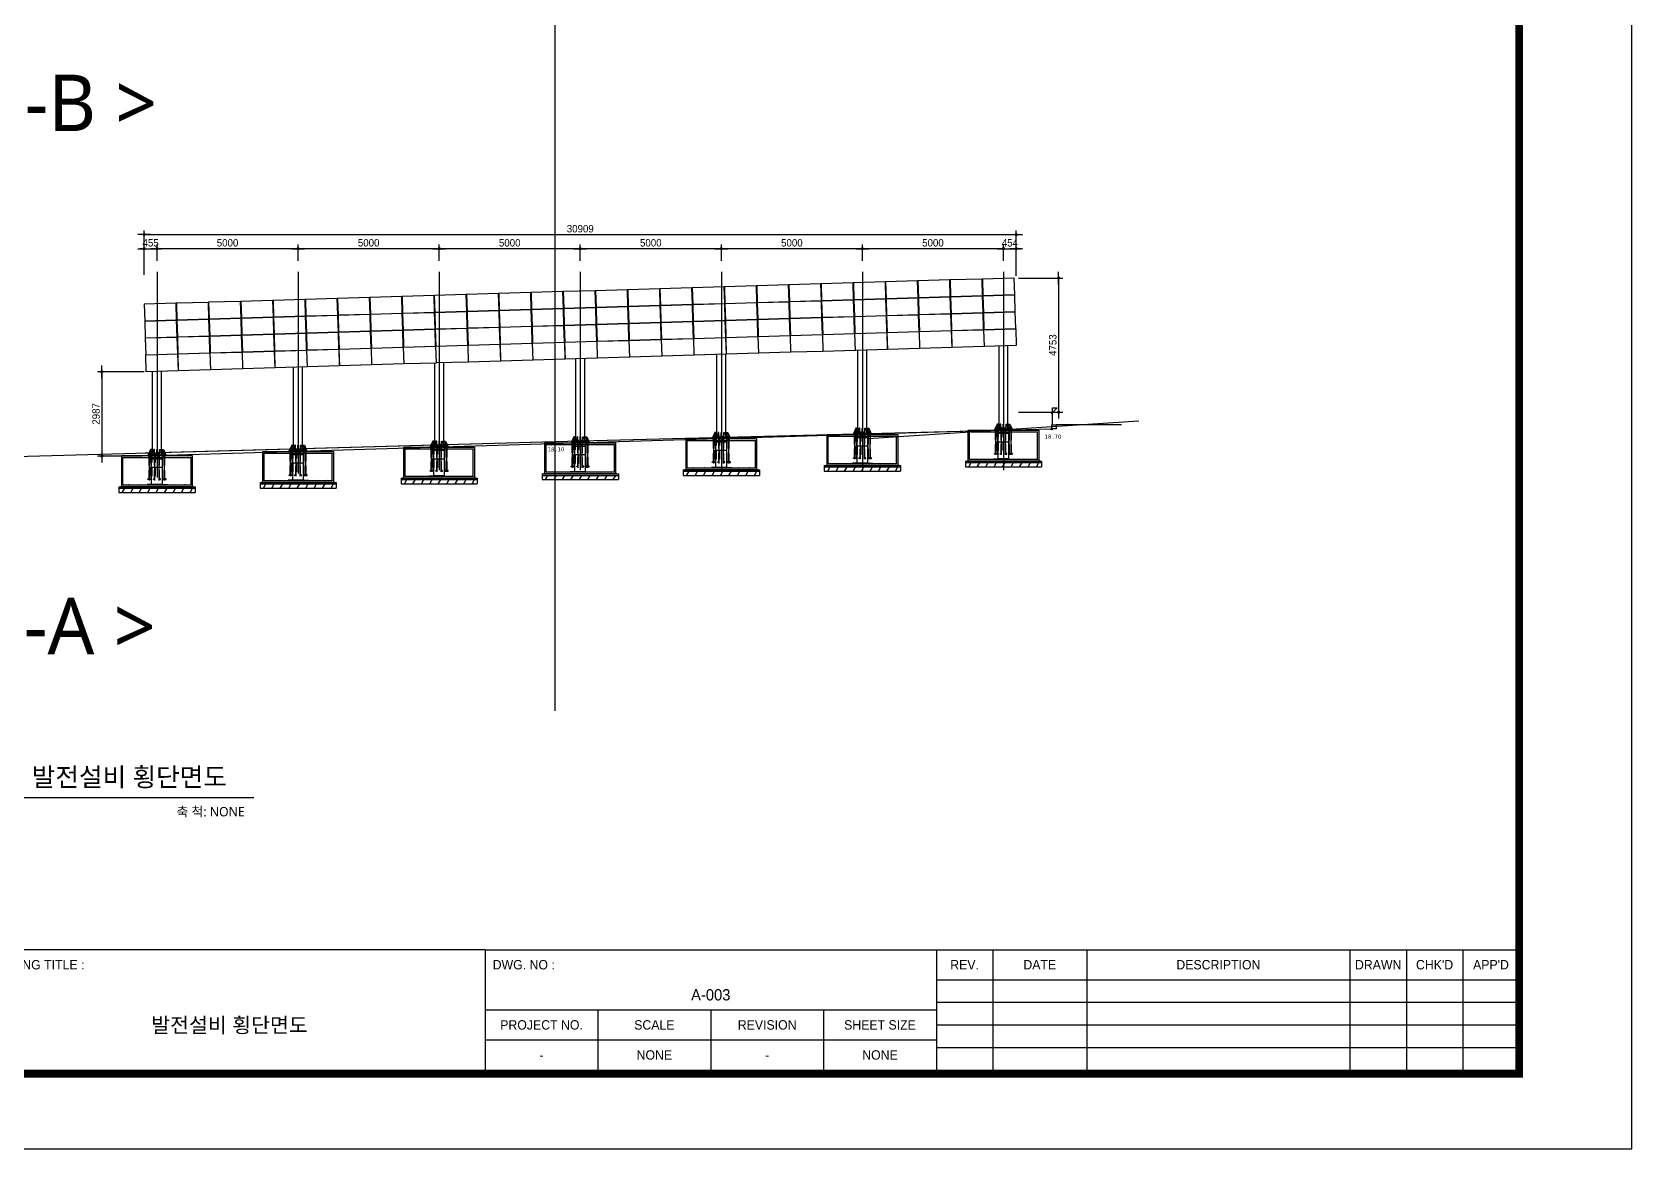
# Model space of a CAD drawing. Header units: millimetres. Extents: x 10297564 to 11610295, y -9287743 to -8409454.
# Drawn here: x 10773432 to 10830138, y -9287743 to -9248164 of the extents above; entities that cross this region are included whole.
import ezdxf
from ezdxf.enums import TextEntityAlignment as Align

# ---------------------------------------------------------------- set-up
doc = ezdxf.new("R2010")
doc.units = ezdxf.units.MM
doc.header["$LTSCALE"] = 100
doc.linetypes.add('CEN1', pattern=[22, 15, -3, 1, -3])
doc.linetypes.add('HIDDEN2', pattern=[4.7625, 3.175, -1.5875])
for name, color, linetype in [('_도곽_마크', 7, 'Continuous'), ('BOLT', 210, 'Continuous'), ('BOX', 7, 'Continuous'), ('BOX_Def', 8, 'Continuous'), ('CEN', 1, 'CEN1'), ('CON', 2, 'Continuous'), ('D-TEXT2', 7, 'Continuous'), ('dim', 7, 'Continuous'), ('FIN', 8, 'Continuous'), ('HD-16', 3, 'Continuous'), ('module', 5, 'Continuous'), ('PLATE', 6, 'Continuous'), ('단면도', 140, 'Continuous'), ('부속품', 4, 'Continuous'), ('원형강관', 4, 'Continuous'), ('지적경계', 6, 'Continuous'), ('표기', 6, 'Continuous')]:
    doc.layers.add(name, color=color, linetype=linetype)
doc.layers.add('DIJ1-TEXT', color=7, linetype='Continuous', lineweight=5)
doc.layers.add('TITLE', color=7, linetype='Continuous', lineweight=0)
doc.styles.add('box1', font='malgun.ttf')
doc.styles.add('KSHP', font='DotumChe.ttf')
doc.styles.add('MG', font='malgun.ttf')
doc.styles.add('RomanS', font='Dotum.ttf')
doc.styles.add('돋음', font='Dotum.ttf')
doc.dimstyles.new('NDIM-150', dxfattribs={"dimscale": 75, "dimtxt": 3.5, "dimasz": 1, "dimexe": 2, "dimexo": 1, "dimgap": 1, "dimtad": 1, "dimdec": 0, "dimzin": 0, "dimdsep": 46, "dimtxsty": '돋음', "dimblk": 'dotk', "dimcen": 2, "dimdle": 2, "dimclrd": 4, "dimclre": 4, "dimclrt": 7, "dimadec": 0, "dimazin": 0, "dimtfac": 1, "dimtdec": 0, "dimtix": 1, "dimtmove": 2, "dimatfit": 3, "dimldrblk": 'DIMDOT', "dimfxl": 1, "dimtolj": 1, "dimtzin": 0, "dimlwd": -1, "dimlwe": -1, "dimarcsym": 0})

# ---------------------------------------------------------------- blocks, each defined once
blk = doc.blocks.new('A$C78AD5415')
at = {"layer": '_도곽_마크'}
for p, q in [((656, 53), (811, 53)), ((656, 45), (811, 45)), ((656, 39), (811, 39)), ((656, 33), (811, 33)), ((656, 27), (811, 27))]:
    blk.add_line(p, q, dxfattribs=at)
for points in [[(536, 53), (400, 53)], [(536, 53), (536, 21)], [(536, 53), (656, 53)], [(656, 53), (656, 21)], [(656, 53), (656, 21)], [(671, 53), (671, 21)], [(696, 53), (696, 21)], [(766, 53), (766, 21)], [(781, 53), (781, 21)], [(796, 53), (796, 21)], [(811, 53), (811, 21)], [(536, 37), (656, 37)], [(566, 37), (566, 21)], [(596, 37), (596, 21)], [(626, 37), (626, 21)], [(536, 29), (656, 29)], [(40, 21), (811, 21)]]:
    blk.add_lwpolyline(points, dxfattribs=at)
at = {"layer": 'BOX', "const_width": 2}
blk.add_lwpolyline([(40, 20), (40, 574), (811, 574), (811, 20)], close=True, dxfattribs=at)
at = {"layer": 'BOX_Def'}
blk.add_lwpolyline([(0, 0), (841, 0), (841, 594), (0, 594)], close=True, dxfattribs=at)
at = {"layer": 'DIJ1-TEXT', "style": 'RomanS'}
for s, p in [('DRAWING TITLE :', (402, 49)), ('DWG. NO :', (538, 49))]:
    blk.add_text(s, height=2.5, dxfattribs=at).set_placement(p, align=Align.MIDDLE_LEFT)
for s, p in [('REV.', (663.5, 49)), ('DATE', (683.5, 49)), ('DESCRIPTION', (731, 49)), ('DRAWN', (773.5, 49)), ("CHK'D", (788.5, 49)), ("APP'D", (803.5, 49)), ('PROJECT NO.', (551, 33)), ('SCALE', (581, 33)), ('REVISION', (611, 33)), ('SHEET SIZE', (641, 33))]:
    blk.add_text(s, height=2.5, dxfattribs=at).set_placement(p, align=Align.MIDDLE)
blk = doc.blocks.new('M20-900L-2')
at = {"layer": 'BOLT', "color": 8}
for p, q in [((-67476, 389887), (-67513, 389887)), ((-67513, 389887), (-67513, 389883)), ((-67513, 389883), (-67476, 389883)), ((-67513, 389860), (-67513, 389864)), ((-67513, 389864), (-67476, 389864)), ((-67476, 389860), (-67513, 389860)), ((-67512, 389923), (-67509, 389924)), ((-67512, 389923), (-67512, 389908)), ((-67512, 389908), (-67477, 389908)), ((-67512, 389907), (-67509, 389908)), ((-67512, 389907), (-67512, 389892)), ((-67512, 389892), (-67477, 389892)), ((-67512, 389840), (-67512, 389855)), ((-67512, 389855), (-67477, 389855)), ((-67512, 389840), (-67509, 389839)), ((-67478, 389892), (-67511, 389892)), ((-67511, 389892), (-67511, 389887)), ((-67511, 389887), (-67478, 389887)), ((-67511, 389855), (-67511, 389860)), ((-67511, 389860), (-67478, 389860)), ((-67478, 389855), (-67511, 389855)), ((-67509, 389924), (-67479, 389924)), ((-67509, 389908), (-67479, 389908)), ((-67509, 389839), (-67479, 389839)), ((-67506, 389887), (-67506, 389883)), ((-67506, 389860), (-67506, 389864)), ((-67504, 389892), (-67504, 389887)), ((-67484, 389883), (-67504, 389883)), ((-67484, 389864), (-67504, 389864)), ((-67504, 389855), (-67504, 389860)), ((-67503, 389923), (-67503, 389908)), ((-67503, 389907), (-67503, 389892)), ((-67503, 389840), (-67503, 389855)), ((-67493, 389892), (-67498, 389887)), ((-67493, 389855), (-67498, 389860)), ((-67491, 389892), (-67496, 389887)), ((-67491, 389855), (-67496, 389860)), ((-67486, 389923), (-67486, 389908)), ((-67486, 389907), (-67486, 389892)), ((-67486, 389840), (-67486, 389855)), ((-67484, 389892), (-67484, 389887)), ((-67484, 389855), (-67484, 389860)), ((-67483, 389887), (-67483, 389883)), ((-67483, 389860), (-67483, 389864)), ((-67479, 389924), (-67477, 389923)), ((-67479, 389908), (-67477, 389907)), ((-67479, 389839), (-67477, 389840)), ((-67478, 389887), (-67478, 389892)), ((-67478, 389860), (-67478, 389855)), ((-67477, 389908), (-67477, 389923)), ((-67477, 389892), (-67477, 389907)), ((-67477, 389855), (-67477, 389840)), ((-67476, 389883), (-67476, 389887)), ((-67476, 389864), (-67476, 389860))]:
    blk.add_line(p, q, dxfattribs=at)
at = {"layer": 'BOLT', "color": 8, "linetype": 'HIDDEN2', "elevation": 0}
blk.add_lwpolyline([(-67506, 389933), (-67482, 389933), (-67486, 389934), (-67503, 389934), (-67506, 389933), (-67506, 389014), (-67444, 389014), (-67444, 389038), (-67482, 389038), (-67482, 389933)], dxfattribs=at)
at = {"layer": 'BOLT', "color": 8}
for centre, radius, start, end in [((-67507, 389917), 7.66, 55.591, 124.409), ((-67507, 389900), 7.66, 55.591, 124.409), ((-67507, 389846), 7.66, 235.591, 304.409), ((-67494, 389894), 30, 90.4002, 107.1986), ((-67494, 389878), 30, 90.4002, 107.1986), ((-67494, 389869), 30, 252.8014, 269.5998), ((-67495, 389894), 30, 72.8014, 89.5998), ((-67495, 389878), 30, 72.8014, 89.5998), ((-67495, 389869), 30, 270.4002, 287.1986), ((-67481, 389917), 7.66, 55.591, 124.409), ((-67481, 389900), 7.66, 55.591, 124.409), ((-67481, 389846), 7.66, 235.591, 304.409)]:
    blk.add_arc(centre, radius, start, end, dxfattribs=at)
at = {"layer": 'CEN'}
blk.add_line((-67494, 388984), (-67494, 389969), dxfattribs=at)
at = {"layer": '부속품', "color": 5, "elevation": 0}
blk.add_lwpolyline([(-67468, 389926), (-67476, 389940), (-67484, 389953, 0.250765), (-67486, 389954), (-67504, 389954, 0.250765), (-67506, 389953), (-67514, 389940), (-67520, 389926), (-67525, 389911), (-67525, 389883), (-67464, 389883), (-67464, 389911)], format="xyb", close=True, dxfattribs=at)
blk = doc.blocks.new('잡석다짐표시-1')
at = {"layer": 'FIN', "color": 8}
for p, q in [((-51317, 390310), (-51231, 390460)), ((-51283, 390310), (-51300, 390340)), ((-51248, 390430), (-51266, 390460))]:
    blk.add_line(p, q, dxfattribs=at)
blk = doc.blocks.new('A$Cb693f4c1')
at = {"layer": 'CON'}
for p, q in [((-1250, -1100), (-1250, 0)), ((-1250, 0), (1250, 0)), ((1250, 0), (1250, -1100)), ((1300, -1100), (-1300, -1100))]:
    blk.add_line(p, q, dxfattribs=at)
at = {"layer": 'CON', "color": 8}
for p, q in [((-1350, -1100), (-1350, -1300)), ((-1350, -1100), (1350, -1100)), ((1350, -1100), (1350, -1300)), ((-1350, -1150), (1350, -1150)), ((-1350, -1300), (1350, -1300))]:
    blk.add_line(p, q, dxfattribs=at)
at = {"layer": 'HD-16'}
for p, q in [((-1208, -60), (1208, -60)), ((-1208, -1040), (-1208, -60)), ((-190, -1024), (-190, -60)), ((-190, -110), (190, -110)), ((-190, -410), (190, -410)), ((0, -60), (0, -780)), ((190, -1024), (190, -60)), ((1208, -1040), (1208, -60)), ((1208, -1040), (-1208, -1040)), ((1208, -1040), (-1208, -1040)), ((-190, -1024), (-352, -1024)), ((-190, -1010), (190, -1010)), ((190, -1024), (368, -1024))]:
    blk.add_line(p, q, dxfattribs=at)
for centre in [(-1200, -68), (-1000, -68), (-600, -68), (-200, -68), (200, -68), (600, -68), (1000, -68), (1200, -68), (-1200, -1032), (-1000, -1032), (-600, -1032), (-200, -1032), (200, -1032), (600, -1032), (1000, -1032), (1200, -1032)]:
    blk.add_circle(centre, 8, dxfattribs=at)
at = {"layer": 'CEN'}
for p in [(50087, -391610), (50387, -391610), (50687, -391610), (50987, -391610), (51287, -391610), (51587, -391610), (51887, -391610), (52187, -391610), (52487, -391610)]:
    blk.add_blockref('잡석다짐표시-1', p, dxfattribs=at)
blk = doc.blocks.new('dotk')
blk.add_line((-3, 0), (3, 0))
at = {"const_width": 0.75}
blk.add_lwpolyline([(-0.375, 0, 1), (0.375, 0, 1)], format="xyb", close=True, dxfattribs=at)
blk = doc.blocks.new('*D1185')
at = {"layer": 'defpoints', "color": 0, "linetype": 'ByBlock', "ltscale": 1.8, "transparency": 16777216}
for p in [(10808317, -9255342), (10777408, -9256842), (10808317, -9256883)]:
    blk.add_point(p, dxfattribs=at)
at = {"layer": 'dim', "color": 4, "ltscale": 1.8, "transparency": 16777216}
for p, q in [((10777408, -9256767), (10777408, -9255192)), ((10777483, -9255342), (10808242, -9255342)), ((10808317, -9256808), (10808317, -9255192))]:
    blk.add_line(p, q, dxfattribs=at)
at = {"layer": 'dim', "color": 4, "linetype": 'ByBlock', "ltscale": 1.8, "transparency": 16777216, "xscale": 75, "yscale": 75, "zscale": 75, "rotation": 180}
blk.add_blockref('dotk', (10777408, -9255342), dxfattribs=at)
at = {"layer": 'dim', "color": 4, "linetype": 'ByBlock', "ltscale": 1.8, "transparency": 16777216, "xscale": 75, "yscale": 75, "zscale": 75}
blk.add_blockref('dotk', (10808317, -9255342), dxfattribs=at)
at = {"layer": 'dim', "color": 7, "linetype": 'ByBlock', "ltscale": 1.8, "transparency": 16777216, "insert": (10792863, -9255136), "char_height": 262.5, "attachment_point": 5, "style": '돋음'}
blk.add_mtext('\\A1;30909', dxfattribs=at)
blk = doc.blocks.new('DIMDOT')
blk.add_line((-1.5, 0), (1.5, 0))
blk.add_circle((0, 0), 0.75)
blk = doc.blocks.new('*D1186')
at = {"layer": 'defpoints', "color": 0, "linetype": 'ByBlock', "ltscale": 1.8, "transparency": 16777216}
for p in [(10808317, -9255842), (10807863, -9256342), (10808317, -9256883)]:
    blk.add_point(p, dxfattribs=at)
at = {"layer": 'dim', "color": 4, "ltscale": 1.8, "transparency": 16777216}
for p, q in [((10807788, -9255842), (10807713, -9255842)), ((10807863, -9256267), (10807863, -9255692)), ((10807863, -9255842), (10808317, -9255842)), ((10808317, -9256808), (10808317, -9255692)), ((10808392, -9255842), (10808467, -9255842))]:
    blk.add_line(p, q, dxfattribs=at)
at = {"layer": 'dim', "color": 4, "linetype": 'ByBlock', "ltscale": 1.8, "transparency": 16777216, "xscale": 75, "yscale": 75, "zscale": 75}
blk.add_blockref('dotk', (10807863, -9255842), dxfattribs=at)
at = {"layer": 'dim', "color": 4, "linetype": 'ByBlock', "ltscale": 1.8, "transparency": 16777216, "xscale": 75, "yscale": 75, "zscale": 75, "rotation": 180}
blk.add_blockref('dotk', (10808317, -9255842), dxfattribs=at)
at = {"layer": 'dim', "color": 7, "linetype": 'ByBlock', "ltscale": 1.8, "transparency": 16777216, "insert": (10808090, -9255636), "char_height": 262.5, "attachment_point": 5, "style": '돋음'}
blk.add_mtext('\\A1;454', dxfattribs=at)
blk = doc.blocks.new('*D1187')
at = {"layer": 'defpoints', "color": 0, "linetype": 'ByBlock', "ltscale": 1.8, "transparency": 16777216}
for p in [(10802863, -9255842), (10802863, -9256342), (10807863, -9256342)]:
    blk.add_point(p, dxfattribs=at)
at = {"layer": 'dim', "color": 4, "ltscale": 1.8, "transparency": 16777216}
for p, q in [((10802863, -9256267), (10802863, -9255692)), ((10807788, -9255842), (10802938, -9255842)), ((10807863, -9256267), (10807863, -9255692))]:
    blk.add_line(p, q, dxfattribs=at)
at = {"layer": 'dim', "color": 4, "linetype": 'ByBlock', "ltscale": 1.8, "transparency": 16777216, "xscale": 75, "yscale": 75, "zscale": 75, "rotation": 180}
blk.add_blockref('dotk', (10802863, -9255842), dxfattribs=at)
at = {"layer": 'dim', "color": 4, "linetype": 'ByBlock', "ltscale": 1.8, "transparency": 16777216, "xscale": 75, "yscale": 75, "zscale": 75}
blk.add_blockref('dotk', (10807863, -9255842), dxfattribs=at)
at = {"layer": 'dim', "color": 7, "linetype": 'ByBlock', "ltscale": 1.8, "transparency": 16777216, "insert": (10805363, -9255636), "char_height": 262.5, "attachment_point": 5, "style": '돋음'}
blk.add_mtext('\\A1;5000', dxfattribs=at)
blk = doc.blocks.new('*D1188')
at = {"layer": 'defpoints', "color": 0, "linetype": 'ByBlock', "ltscale": 1.8, "transparency": 16777216}
for p in [(10797863, -9255842), (10797863, -9256342), (10802863, -9256342)]:
    blk.add_point(p, dxfattribs=at)
at = {"layer": 'dim', "color": 4, "ltscale": 1.8, "transparency": 16777216}
for p, q in [((10797863, -9256267), (10797863, -9255692)), ((10802788, -9255842), (10797938, -9255842)), ((10802863, -9256267), (10802863, -9255692))]:
    blk.add_line(p, q, dxfattribs=at)
at = {"layer": 'dim', "color": 4, "linetype": 'ByBlock', "ltscale": 1.8, "transparency": 16777216, "xscale": 75, "yscale": 75, "zscale": 75, "rotation": 180}
blk.add_blockref('dotk', (10797863, -9255842), dxfattribs=at)
at = {"layer": 'dim', "color": 4, "linetype": 'ByBlock', "ltscale": 1.8, "transparency": 16777216, "xscale": 75, "yscale": 75, "zscale": 75}
blk.add_blockref('dotk', (10802863, -9255842), dxfattribs=at)
at = {"layer": 'dim', "color": 7, "linetype": 'ByBlock', "ltscale": 1.8, "transparency": 16777216, "insert": (10800363, -9255636), "char_height": 262.5, "attachment_point": 5, "style": '돋음'}
blk.add_mtext('\\A1;5000', dxfattribs=at)
blk = doc.blocks.new('*D1189')
at = {"layer": 'defpoints', "color": 0, "linetype": 'ByBlock', "ltscale": 1.8, "transparency": 16777216}
for p in [(10792863, -9255842), (10792863, -9256342), (10797863, -9256342)]:
    blk.add_point(p, dxfattribs=at)
at = {"layer": 'dim', "color": 4, "ltscale": 1.8, "transparency": 16777216}
for p, q in [((10792863, -9256267), (10792863, -9255692)), ((10797788, -9255842), (10792938, -9255842)), ((10797863, -9256267), (10797863, -9255692))]:
    blk.add_line(p, q, dxfattribs=at)
at = {"layer": 'dim', "color": 4, "linetype": 'ByBlock', "ltscale": 1.8, "transparency": 16777216, "xscale": 75, "yscale": 75, "zscale": 75, "rotation": 180}
blk.add_blockref('dotk', (10792863, -9255842), dxfattribs=at)
at = {"layer": 'dim', "color": 4, "linetype": 'ByBlock', "ltscale": 1.8, "transparency": 16777216, "xscale": 75, "yscale": 75, "zscale": 75}
blk.add_blockref('dotk', (10797863, -9255842), dxfattribs=at)
at = {"layer": 'dim', "color": 7, "linetype": 'ByBlock', "ltscale": 1.8, "transparency": 16777216, "insert": (10795363, -9255636), "char_height": 262.5, "attachment_point": 5, "style": '돋음'}
blk.add_mtext('\\A1;5000', dxfattribs=at)
blk = doc.blocks.new('*D1190')
at = {"layer": 'defpoints', "color": 0, "linetype": 'ByBlock', "ltscale": 1.8, "transparency": 16777216}
for p in [(10787863, -9255842), (10787863, -9256342), (10792863, -9256342)]:
    blk.add_point(p, dxfattribs=at)
at = {"layer": 'dim', "color": 4, "ltscale": 1.8, "transparency": 16777216}
for p, q in [((10787863, -9256267), (10787863, -9255692)), ((10792788, -9255842), (10787938, -9255842)), ((10792863, -9256267), (10792863, -9255692))]:
    blk.add_line(p, q, dxfattribs=at)
at = {"layer": 'dim', "color": 4, "linetype": 'ByBlock', "ltscale": 1.8, "transparency": 16777216, "xscale": 75, "yscale": 75, "zscale": 75, "rotation": 180}
blk.add_blockref('dotk', (10787863, -9255842), dxfattribs=at)
at = {"layer": 'dim', "color": 4, "linetype": 'ByBlock', "ltscale": 1.8, "transparency": 16777216, "xscale": 75, "yscale": 75, "zscale": 75}
blk.add_blockref('dotk', (10792863, -9255842), dxfattribs=at)
at = {"layer": 'dim', "color": 7, "linetype": 'ByBlock', "ltscale": 1.8, "transparency": 16777216, "insert": (10790363, -9255636), "char_height": 262.5, "attachment_point": 5, "style": '돋음'}
blk.add_mtext('\\A1;5000', dxfattribs=at)
blk = doc.blocks.new('*D1191')
at = {"layer": 'defpoints', "color": 0, "linetype": 'ByBlock', "ltscale": 1.8, "transparency": 16777216}
for p in [(10782863, -9255842), (10782863, -9256342), (10787863, -9256342)]:
    blk.add_point(p, dxfattribs=at)
at = {"layer": 'dim', "color": 4, "ltscale": 1.8, "transparency": 16777216}
for p, q in [((10782863, -9256267), (10782863, -9255692)), ((10787788, -9255842), (10782938, -9255842)), ((10787863, -9256267), (10787863, -9255692))]:
    blk.add_line(p, q, dxfattribs=at)
at = {"layer": 'dim', "color": 4, "linetype": 'ByBlock', "ltscale": 1.8, "transparency": 16777216, "xscale": 75, "yscale": 75, "zscale": 75, "rotation": 180}
blk.add_blockref('dotk', (10782863, -9255842), dxfattribs=at)
at = {"layer": 'dim', "color": 4, "linetype": 'ByBlock', "ltscale": 1.8, "transparency": 16777216, "xscale": 75, "yscale": 75, "zscale": 75}
blk.add_blockref('dotk', (10787863, -9255842), dxfattribs=at)
at = {"layer": 'dim', "color": 7, "linetype": 'ByBlock', "ltscale": 1.8, "transparency": 16777216, "insert": (10785363, -9255636), "char_height": 262.5, "attachment_point": 5, "style": '돋음'}
blk.add_mtext('\\A1;5000', dxfattribs=at)
blk = doc.blocks.new('*D1192')
at = {"layer": 'defpoints', "color": 0, "linetype": 'ByBlock', "ltscale": 1.8, "transparency": 16777216}
for p in [(10777863, -9255842), (10777863, -9256342), (10782863, -9256342)]:
    blk.add_point(p, dxfattribs=at)
at = {"layer": 'dim', "color": 4, "ltscale": 1.8, "transparency": 16777216}
for p, q in [((10777863, -9256267), (10777863, -9255692)), ((10782788, -9255842), (10777938, -9255842)), ((10782863, -9256267), (10782863, -9255692))]:
    blk.add_line(p, q, dxfattribs=at)
at = {"layer": 'dim', "color": 4, "linetype": 'ByBlock', "ltscale": 1.8, "transparency": 16777216, "xscale": 75, "yscale": 75, "zscale": 75, "rotation": 180}
blk.add_blockref('dotk', (10777863, -9255842), dxfattribs=at)
at = {"layer": 'dim', "color": 4, "linetype": 'ByBlock', "ltscale": 1.8, "transparency": 16777216, "xscale": 75, "yscale": 75, "zscale": 75}
blk.add_blockref('dotk', (10782863, -9255842), dxfattribs=at)
at = {"layer": 'dim', "color": 7, "linetype": 'ByBlock', "ltscale": 1.8, "transparency": 16777216, "insert": (10780363, -9255636), "char_height": 262.5, "attachment_point": 5, "style": '돋음'}
blk.add_mtext('\\A1;5000', dxfattribs=at)
blk = doc.blocks.new('*D1193')
at = {"layer": 'defpoints', "color": 0, "linetype": 'ByBlock', "ltscale": 1.8, "transparency": 16777216}
for p in [(10777863, -9255842), (10777863, -9256342), (10777408, -9256842)]:
    blk.add_point(p, dxfattribs=at)
at = {"layer": 'dim', "color": 4, "ltscale": 1.8, "transparency": 16777216}
for p, q in [((10777333, -9255842), (10777258, -9255842)), ((10777408, -9256767), (10777408, -9255692)), ((10777408, -9255842), (10777863, -9255842)), ((10777863, -9256267), (10777863, -9255692)), ((10777938, -9255842), (10778013, -9255842))]:
    blk.add_line(p, q, dxfattribs=at)
at = {"layer": 'dim', "color": 4, "linetype": 'ByBlock', "ltscale": 1.8, "transparency": 16777216, "xscale": 75, "yscale": 75, "zscale": 75}
blk.add_blockref('dotk', (10777408, -9255842), dxfattribs=at)
at = {"layer": 'dim', "color": 4, "linetype": 'ByBlock', "ltscale": 1.8, "transparency": 16777216, "xscale": 75, "yscale": 75, "zscale": 75, "rotation": 180}
blk.add_blockref('dotk', (10777863, -9255842), dxfattribs=at)
at = {"layer": 'dim', "color": 7, "linetype": 'ByBlock', "ltscale": 1.8, "transparency": 16777216, "insert": (10777636, -9255636), "char_height": 262.5, "attachment_point": 5, "style": '돋음'}
blk.add_mtext('\\A1;455', dxfattribs=at)
blk = doc.blocks.new('*D1194')
at = {"layer": 'defpoints', "color": 0, "linetype": 'ByBlock', "ltscale": 1.8, "transparency": 16777216}
for p in [(10808317, -9256883), (10808317, -9261635), (10809817, -9261635)]:
    blk.add_point(p, dxfattribs=at)
at = {"layer": 'dim', "color": 4, "ltscale": 1.8, "transparency": 16777216}
for p, q in [((10808392, -9256883), (10809967, -9256883)), ((10809817, -9256958), (10809817, -9261560)), ((10808392, -9261635), (10809967, -9261635))]:
    blk.add_line(p, q, dxfattribs=at)
at = {"layer": 'dim', "color": 4, "linetype": 'ByBlock', "ltscale": 1.8, "transparency": 16777216, "xscale": 75, "yscale": 75, "zscale": 75}
for p, rotation in [((10809817, -9256883), 90), ((10809817, -9261635), 270)]:
    blk.add_blockref('dotk', p, dxfattribs=dict(at, rotation=rotation))
at = {"layer": 'dim', "color": 7, "linetype": 'ByBlock', "ltscale": 1.8, "transparency": 16777216, "insert": (10809611, -9259259), "char_height": 262.5, "attachment_point": 5, "rotation": 90, "style": '돋음'}
blk.add_mtext('\\A1;4753', dxfattribs=at)
blk = doc.blocks.new('*D1195')
at = {"layer": 'defpoints', "color": 0, "linetype": 'ByBlock', "ltscale": 1.8, "transparency": 16777216}
for p in [(10777480, -9260202), (10775908, -9263189), (10777408, -9263189)]:
    blk.add_point(p, dxfattribs=at)
at = {"layer": 'dim', "color": 4, "ltscale": 1.8, "transparency": 16777216}
for p, q in [((10777405, -9260202), (10775758, -9260202)), ((10775908, -9260277), (10775908, -9263114)), ((10777333, -9263189), (10775758, -9263189))]:
    blk.add_line(p, q, dxfattribs=at)
at = {"layer": 'dim', "color": 4, "linetype": 'ByBlock', "ltscale": 1.8, "transparency": 16777216, "xscale": 75, "yscale": 75, "zscale": 75}
for p, rotation in [((10775908, -9260202), 90), ((10775908, -9263189), 270)]:
    blk.add_blockref('dotk', p, dxfattribs=dict(at, rotation=rotation))
at = {"layer": 'dim', "color": 7, "linetype": 'ByBlock', "ltscale": 1.8, "transparency": 16777216, "insert": (10775702, -9261696), "char_height": 262.5, "attachment_point": 5, "rotation": 90, "style": '돋음'}
blk.add_mtext('\\A1;2987', dxfattribs=at)

msp = doc.modelspace()

# ---------------------------------------------------------------- linework, layer by layer
at = {"color": 8}
for p, q in [((10812659.2, -9261953.2), (10803066.9, -9262579.4)), ((10808317.4, -9262258.4), (10777408.3, -9263189.4)), ((10808317.4, -9262258.4), (10777408.3, -9263189.4))]:
    msp.add_line(p, q, dxfattribs=at)
for points in [[(10737997.6, -9264078.3), (10757569.2, -9263628.3), (10791965, -9262678.3), (10809576, -9262228.3)], [(10812046.6, -9262078.3), (10809726, -9262078.3)]]:
    msp.add_lwpolyline(points)
msp.add_lwpolyline([(10809576, -9262078.3), (10809726, -9262078.3), (10809726, -9262228.3), (10809576, -9262228.3)], close=True)
msp.add_lwpolyline([(10777437.6, -9263079.6), (10791965, -9262678.3), (10808288.6, -9262261.2)], dxfattribs=at)
at = {"layer": 'CEN', "linetype": 'Continuous', "ltscale": 2}
for p, q in [((10777862.9, -9256666.6), (10777862.9, -9263689.4)), ((10782862.9, -9256666.6), (10782862.9, -9263689.4)), ((10787862.9, -9256666.6), (10787862.9, -9263689.4)), ((10792862.9, -9256666.6), (10792862.9, -9263689.4)), ((10797862.9, -9256666.6), (10797862.9, -9263689.4)), ((10802862.9, -9256666.6), (10802862.9, -9263689.4)), ((10807862.9, -9256666.6), (10807862.9, -9263689.4))]:
    msp.add_line(p, q, dxfattribs=at)
at = {"layer": 'D-TEXT2', "color": 3}
msp.add_line((10769866.5, -9275286.7), (10781296.4, -9275286.7), dxfattribs=at)
at = {"layer": 'module', "linetype": 'Continuous', "ltscale": 2}
for points in [[(10800248, -9257123.7), (10799115.5, -9257157.8), (10799133.4, -9257753.6), (10800265.9, -9257719.5)], [(10801390.5, -9257089.2), (10800258, -9257123.3), (10800275.9, -9257719.2), (10801408.4, -9257685.1)], [(10802533, -9257054.8), (10801400.5, -9257088.9), (10801418.4, -9257684.8), (10802550.9, -9257650.7)], [(10803675.4, -9257020.4), (10802542.9, -9257054.5), (10802560.9, -9257650.4), (10803693.4, -9257616.2)], [(10804817.9, -9256986), (10803685.4, -9257020.1), (10803703.4, -9257615.9), (10804835.9, -9257581.8)], [(10805960.4, -9256951.6), (10804827.9, -9256985.7), (10804845.9, -9257581.5), (10805978.3, -9257547.4)], [(10807102.9, -9256917.2), (10805970.4, -9256951.3), (10805988.3, -9257547.1), (10807120.8, -9257513)], [(10808245.4, -9256882.8), (10807112.9, -9256916.9), (10807130.8, -9257512.7), (10808263.3, -9257478.6)], [(10781968.3, -9257674.2), (10780835.8, -9257708.3), (10780853.7, -9258304.2), (10781986.2, -9258270.1)], [(10783110.8, -9257639.8), (10781978.3, -9257673.9), (10781996.2, -9258269.8), (10783128.7, -9258235.7)], [(10784253.2, -9257605.4), (10783120.8, -9257639.5), (10783138.7, -9258235.4), (10784271.2, -9258201.2)], [(10785395.7, -9257571), (10784263.2, -9257605.1), (10784281.2, -9258200.9), (10785413.7, -9258166.8)], [(10786538.2, -9257536.6), (10785405.7, -9257570.7), (10785423.7, -9258166.5), (10786556.2, -9258132.4)], [(10787680.7, -9257502.2), (10786548.2, -9257536.3), (10786566.1, -9258132.1), (10787698.6, -9258098)], [(10788823.2, -9257467.8), (10787690.7, -9257501.9), (10787708.6, -9258097.7), (10788841.1, -9258063.6)], [(10789965.7, -9257433.4), (10788833.2, -9257467.5), (10788851.1, -9258063.3), (10789983.6, -9258029.2)], [(10791108.1, -9257398.9), (10789975.6, -9257433.1), (10789993.6, -9258028.9), (10791126.1, -9257994.8)], [(10792250.6, -9257364.5), (10791118.1, -9257398.6), (10791136.1, -9257994.5), (10792268.6, -9257960.4)], [(10793393.1, -9257330.1), (10792260.6, -9257364.2), (10792278.6, -9257960.1), (10793411, -9257925.9)], [(10794535.6, -9257295.7), (10793403.1, -9257329.8), (10793421, -9257925.6), (10794553.5, -9257891.5)], [(10795678.1, -9257261.3), (10794545.6, -9257295.4), (10794563.5, -9257891.2), (10795696, -9257857.1)], [(10796820.5, -9257226.9), (10795688.1, -9257261), (10795706, -9257856.8), (10796838.5, -9257822.7)], [(10797963, -9257192.5), (10796830.5, -9257226.6), (10796848.5, -9257822.4), (10797981, -9257788.3)], [(10799105.5, -9257158.1), (10797973, -9257192.2), (10797991, -9257788), (10799123.5, -9257753.9)], [(10801408.5, -9257687.5), (10800276, -9257721.6), (10800293.9, -9258317.4), (10801426.4, -9258283.3)], [(10802551, -9257653.1), (10801418.5, -9257687.2), (10801436.4, -9258283), (10802568.9, -9258248.9)], [(10803693.5, -9257618.7), (10802561, -9257652.8), (10802578.9, -9258248.6), (10803711.4, -9258214.5)], [(10804835.9, -9257584.2), (10803703.4, -9257618.4), (10803721.4, -9258214.2), (10804853.9, -9258180.1)], [(10805978.4, -9257549.8), (10804845.9, -9257583.9), (10804863.9, -9258179.8), (10805996.4, -9258145.7)], [(10807120.9, -9257515.4), (10805988.4, -9257549.5), (10806006.4, -9258145.4), (10807138.8, -9258111.2)], [(10808263.4, -9257481), (10807130.9, -9257515.1), (10807148.8, -9258110.9), (10808281.3, -9258076.8)], [(10778540.8, -9257777.5), (10777408.3, -9257811.6), (10777426.3, -9258407.4), (10778558.8, -9258373.3)], [(10779683.3, -9257743.1), (10778550.8, -9257777.2), (10778568.8, -9258373), (10779701.3, -9258338.9)], [(10780825.8, -9257708.7), (10779693.3, -9257742.8), (10779711.3, -9258338.6), (10780843.7, -9258304.5)], [(10781986.3, -9258272.5), (10780853.8, -9258306.6), (10780871.8, -9258902.4), (10782004.2, -9258868.3)], [(10783128.8, -9258238.1), (10781996.3, -9258272.2), (10782014.2, -9258868), (10783146.7, -9258833.9)], [(10784271.3, -9258203.7), (10783138.8, -9258237.8), (10783156.7, -9258833.6), (10784289.2, -9258799.5)], [(10785413.7, -9258169.2), (10784281.3, -9258203.4), (10784299.2, -9258799.2), (10785431.7, -9258765.1)], [(10786556.2, -9258134.8), (10785423.7, -9258168.9), (10785441.7, -9258764.8), (10786574.2, -9258730.7)], [(10787698.7, -9258100.4), (10786566.2, -9258134.5), (10786584.2, -9258730.4), (10787716.7, -9258696.2)], [(10788841.2, -9258066), (10787708.7, -9258100.1), (10787726.6, -9258695.9), (10788859.1, -9258661.8)], [(10789983.7, -9258031.6), (10788851.2, -9258065.7), (10788869.1, -9258661.5), (10790001.6, -9258627.4)], [(10791126.2, -9257997.2), (10789993.7, -9258031.3), (10790011.6, -9258627.1), (10791144.1, -9258593)], [(10792268.6, -9257962.8), (10791136.1, -9257996.9), (10791154.1, -9258592.7), (10792286.6, -9258558.6)], [(10793411.1, -9257928.4), (10792278.6, -9257962.5), (10792296.6, -9258558.3), (10793429.1, -9258524.2)], [(10794553.6, -9257894), (10793421.1, -9257928.1), (10793439.1, -9258523.9), (10794571.5, -9258489.8)], [(10795696.1, -9257859.5), (10794563.6, -9257893.7), (10794581.5, -9258489.5), (10795714, -9258455.4)], [(10796838.6, -9257825.1), (10795706.1, -9257859.2), (10795724, -9258455.1), (10796856.5, -9258421)], [(10797981, -9257790.7), (10796848.6, -9257824.8), (10796866.5, -9258420.7), (10797999, -9258386.5)], [(10799123.5, -9257756.3), (10797991, -9257790.4), (10798009, -9258386.2), (10799141.5, -9258352.1)], [(10800266, -9257721.9), (10799133.5, -9257756), (10799151.5, -9258351.8), (10800284, -9258317.7)], [(10802569, -9258251.3), (10801436.5, -9258285.4), (10801454.4, -9258881.2), (10802586.9, -9258847.1)], [(10803711.5, -9258216.9), (10802579, -9258251), (10802596.9, -9258846.8), (10803729.4, -9258812.7)], [(10804854, -9258182.5), (10803721.5, -9258216.6), (10803739.4, -9258812.4), (10804871.9, -9258778.3)], [(10805996.4, -9258148.1), (10804863.9, -9258182.2), (10804881.9, -9258778), (10806014.4, -9258743.9)], [(10807138.9, -9258113.7), (10806006.4, -9258147.8), (10806024.4, -9258743.6), (10807156.9, -9258709.5)], [(10808281.4, -9258079.3), (10807148.9, -9258113.4), (10807166.9, -9258709.2), (10808299.3, -9258675.1)], [(10778558.9, -9258375.7), (10777426.4, -9258409.8), (10777444.3, -9259005.7), (10778576.8, -9258971.5)], [(10779701.3, -9258341.3), (10778568.8, -9258375.4), (10778586.8, -9258971.2), (10779719.3, -9258937.1)], [(10780843.8, -9258306.9), (10779711.3, -9258341), (10779729.3, -9258936.8), (10780861.8, -9258902.7)], [(10783146.8, -9258836.3), (10782014.3, -9258870.4), (10782032.3, -9259466.3), (10783164.7, -9259432.1)], [(10784289.3, -9258801.9), (10783156.8, -9258836), (10783174.7, -9259431.8), (10784307.2, -9259397.7)], [(10785431.8, -9258767.5), (10784299.3, -9258801.6), (10784317.2, -9259397.4), (10785449.7, -9259363.3)], [(10786574.2, -9258733.1), (10785441.8, -9258767.2), (10785459.7, -9259363), (10786592.2, -9259328.9)], [(10787716.7, -9258698.7), (10786584.2, -9258732.8), (10786602.2, -9259328.6), (10787734.7, -9259294.5)], [(10788859.2, -9258664.3), (10787726.7, -9258698.4), (10787744.7, -9259294.2), (10788877.2, -9259260.1)], [(10790001.7, -9258629.8), (10788869.2, -9258664), (10788887.1, -9259259.8), (10790019.6, -9259225.7)], [(10791144.2, -9258595.4), (10790011.7, -9258629.5), (10790029.6, -9259225.4), (10791162.1, -9259191.3)], [(10792286.7, -9258561), (10791154.2, -9258595.1), (10791172.1, -9259191), (10792304.6, -9259156.8)], [(10793429.1, -9258526.6), (10792296.6, -9258560.7), (10792314.6, -9259156.5), (10793447.1, -9259122.4)], [(10794571.6, -9258492.2), (10793439.1, -9258526.3), (10793457.1, -9259122.1), (10794589.6, -9259088)], [(10795714.1, -9258457.8), (10794581.6, -9258491.9), (10794599.6, -9259087.7), (10795732, -9259053.6)], [(10796856.6, -9258423.4), (10795724.1, -9258457.5), (10795742, -9259053.3), (10796874.5, -9259019.2)], [(10797999.1, -9258389), (10796866.6, -9258423.1), (10796884.5, -9259018.9), (10798017, -9258984.8)], [(10799141.5, -9258354.5), (10798009.1, -9258388.7), (10798027, -9258984.5), (10799159.5, -9258950.4)], [(10800284, -9258320.1), (10799151.5, -9258354.2), (10799169.5, -9258950.1), (10800302, -9258916)], [(10801426.5, -9258285.7), (10800294, -9258319.8), (10800312, -9258915.7), (10801444.5, -9258881.6)], [(10802597, -9258849.3), (10803729.5, -9258815.1), (10803747.4, -9259411), (10802615, -9259445.1)], [(10803739.5, -9258814.8), (10804872, -9258780.7), (10804889.9, -9259376.6), (10803757.4, -9259410.7)], [(10804882, -9258780.4), (10806014.5, -9258746.3), (10806032.4, -9259342.1), (10804899.9, -9259376.3)], [(10806024.4, -9258746), (10807156.9, -9258711.9), (10807174.9, -9259307.7), (10806042.4, -9259341.8)], [(10807166.9, -9258711.6), (10808299.4, -9258677.5), (10808317.4, -9259273.3), (10807184.9, -9259307.4)], [(10778576.9, -9258974), (10777444.4, -9259008.1), (10777462.3, -9259603.9), (10778594.8, -9259569.8)], [(10779719.4, -9258939.5), (10778586.9, -9258973.7), (10778604.8, -9259569.5), (10779737.3, -9259535.4)], [(10780861.8, -9258905.1), (10779729.3, -9258939.2), (10779747.3, -9259535.1), (10780879.8, -9259501)], [(10782004.3, -9258870.7), (10780871.8, -9258904.8), (10780889.8, -9259500.7), (10782022.3, -9259466.6)], [(10783174.8, -9259434.3), (10784307.3, -9259400.1), (10784325.2, -9259996), (10783192.8, -9260030.1)], [(10784317.3, -9259399.8), (10785449.8, -9259365.7), (10785467.7, -9259961.6), (10784335.2, -9259995.7)], [(10785459.8, -9259365.4), (10786592.3, -9259331.3), (10786610.2, -9259927.1), (10785477.7, -9259961.3)], [(10786602.3, -9259331), (10787734.7, -9259296.9), (10787752.7, -9259892.7), (10786620.2, -9259926.8)], [(10787744.7, -9259296.6), (10788877.2, -9259262.5), (10788895.2, -9259858.3), (10787762.7, -9259892.4)], [(10788887.2, -9259262.2), (10790019.7, -9259228.1), (10790037.7, -9259823.9), (10788905.2, -9259858)], [(10790029.7, -9259227.8), (10791162.2, -9259193.7), (10791180.1, -9259789.5), (10790047.6, -9259823.6)], [(10791172.2, -9259193.4), (10792304.7, -9259159.3), (10792322.6, -9259755.1), (10791190.1, -9259789.2)], [(10792314.7, -9259159), (10793447.2, -9259124.9), (10793465.1, -9259720.7), (10792332.6, -9259754.8)], [(10793457.1, -9259124.6), (10794589.6, -9259090.4), (10794607.6, -9259686.3), (10793475.1, -9259720.4)], [(10794599.6, -9259090.1), (10795732.1, -9259056), (10795750.1, -9259651.9), (10794617.6, -9259686)], [(10795742.1, -9259055.7), (10796874.6, -9259021.6), (10796892.5, -9259617.4), (10795760.1, -9259651.6)], [(10796884.6, -9259021.3), (10798017.1, -9258987.2), (10798035, -9259583), (10796902.5, -9259617.1)], [(10798027.1, -9258986.9), (10799159.6, -9258952.8), (10799177.5, -9259548.6), (10798045, -9259582.7)], [(10799169.6, -9258952.5), (10800302, -9258918.4), (10800320, -9259514.2), (10799187.5, -9259548.3)], [(10800312, -9258918.1), (10801444.5, -9258884), (10801462.5, -9259479.8), (10800330, -9259513.9)], [(10801454.5, -9258883.7), (10802587, -9258849.6), (10802605, -9259445.4), (10801472.5, -9259479.5)], [(10777462.4, -9259606.3), (10778594.9, -9259572.2), (10778612.8, -9260168), (10777480.3, -9260202.1)], [(10778604.9, -9259571.9), (10779737.4, -9259537.8), (10779755.3, -9260133.6), (10778622.8, -9260167.7)], [(10779747.4, -9259537.5), (10780879.9, -9259503.4), (10780897.8, -9260099.2), (10779765.3, -9260133.3)], [(10780889.8, -9259503.1), (10782022.3, -9259469), (10782040.3, -9260064.8), (10780907.8, -9260098.9)], [(10782032.3, -9259468.7), (10783164.8, -9259434.6), (10783182.8, -9260030.4), (10782050.3, -9260064.5)]]:
    msp.add_lwpolyline(points, close=True, dxfattribs=at)
at = {"layer": 'PLATE'}
for p, q in [((10792856.9, -9262697.9), (10792868.9, -9262697.9)), ((10797856.9, -9262547.3), (10797868.9, -9262547.3)), ((10802856.9, -9262396.7), (10802868.9, -9262396.7)), ((10807856.9, -9262246.1), (10807868.9, -9262246.1)), ((10777856.9, -9263149.7), (10777868.9, -9263149.7)), ((10782856.9, -9262999.1), (10782868.9, -9262999.1)), ((10787856.9, -9262848.5), (10787868.9, -9262848.5))]:
    msp.add_line(p, q, dxfattribs=at)
for points in [[(10802547.9, -9262406.7), (10802685.1, -9262406.7), (10802685.1, -9262206.7), (10802635.1, -9262206.7), (10802547.9, -9262396.7), (10802547.9, -9262406.7)], [(10802590.1, -9262406.7), (10802708.9, -9262406.7), (10802708.9, -9262206.7), (10802665.6, -9262206.7), (10802590.1, -9262396.7), (10802590.1, -9262406.7)], [(10802705.4, -9262406.7), (10802774, -9262406.7), (10802774, -9262206.7), (10802749, -9262206.7), (10802705.4, -9262396.7), (10802705.4, -9262406.7)], [(10802856.9, -9262406.7), (10802856.9, -9262206.7), (10802868.9, -9262206.7), (10802868.9, -9262406.7)], [(10803020.4, -9262406.7), (10802951.8, -9262406.7), (10802951.8, -9262206.7), (10802976.8, -9262206.7), (10803020.4, -9262396.7), (10803020.4, -9262406.7)], [(10803135.7, -9262406.7), (10803016.8, -9262406.7), (10803016.8, -9262206.7), (10803060.1, -9262206.7), (10803135.7, -9262396.7), (10803135.7, -9262406.7)], [(10803177.9, -9262406.7), (10803040.7, -9262406.7), (10803040.7, -9262206.7), (10803090.7, -9262206.7), (10803177.9, -9262396.7), (10803177.9, -9262406.7)], [(10807547.9, -9262256.1), (10807685.1, -9262256.1), (10807685.1, -9262056.1), (10807635.1, -9262056.1), (10807547.9, -9262246.1), (10807547.9, -9262256.1)], [(10807590.1, -9262256.1), (10807708.9, -9262256.1), (10807708.9, -9262056.1), (10807665.6, -9262056.1), (10807590.1, -9262246.1), (10807590.1, -9262256.1)], [(10807705.4, -9262256.1), (10807774, -9262256.1), (10807774, -9262056.1), (10807749, -9262056.1), (10807705.4, -9262246.1), (10807705.4, -9262256.1)], [(10807856.9, -9262256.1), (10807856.9, -9262056.1), (10807868.9, -9262056.1), (10807868.9, -9262256.1)], [(10808020.4, -9262256.1), (10807951.8, -9262256.1), (10807951.8, -9262056.1), (10807976.8, -9262056.1), (10808020.4, -9262246.1), (10808020.4, -9262256.1)], [(10808135.7, -9262256.1), (10808016.8, -9262256.1), (10808016.8, -9262056.1), (10808060.1, -9262056.1), (10808135.7, -9262246.1), (10808135.7, -9262256.1)], [(10808177.9, -9262256.1), (10808040.7, -9262256.1), (10808040.7, -9262056.1), (10808090.7, -9262056.1), (10808177.9, -9262246.1), (10808177.9, -9262256.1)], [(10782547.9, -9263009.1), (10782685.1, -9263009.1), (10782685.1, -9262809.1), (10782635.1, -9262809.1), (10782547.9, -9262999.1), (10782547.9, -9263009.1)], [(10782590.1, -9263009.1), (10782708.9, -9263009.1), (10782708.9, -9262809.1), (10782665.6, -9262809.1), (10782590.1, -9262999.1), (10782590.1, -9263009.1)], [(10782705.4, -9263009.1), (10782774, -9263009.1), (10782774, -9262809.1), (10782749, -9262809.1), (10782705.4, -9262999.1), (10782705.4, -9263009.1)], [(10782856.9, -9263009.1), (10782856.9, -9262809.1), (10782868.9, -9262809.1), (10782868.9, -9263009.1)], [(10783020.4, -9263009.1), (10782951.8, -9263009.1), (10782951.8, -9262809.1), (10782976.8, -9262809.1), (10783020.4, -9262999.1), (10783020.4, -9263009.1)], [(10783135.7, -9263009.1), (10783016.8, -9263009.1), (10783016.8, -9262809.1), (10783060.1, -9262809.1), (10783135.7, -9262999.1), (10783135.7, -9263009.1)], [(10783177.9, -9263009.1), (10783040.7, -9263009.1), (10783040.7, -9262809.1), (10783090.7, -9262809.1), (10783177.9, -9262999.1), (10783177.9, -9263009.1)], [(10787547.9, -9262858.5), (10787685.1, -9262858.5), (10787685.1, -9262658.5), (10787635.1, -9262658.5), (10787547.9, -9262848.5), (10787547.9, -9262858.5)], [(10787590.1, -9262858.5), (10787708.9, -9262858.5), (10787708.9, -9262658.5), (10787665.6, -9262658.5), (10787590.1, -9262848.5), (10787590.1, -9262858.5)], [(10787705.4, -9262858.5), (10787774, -9262858.5), (10787774, -9262658.5), (10787749, -9262658.5), (10787705.4, -9262848.5), (10787705.4, -9262858.5)], [(10787856.9, -9262858.5), (10787856.9, -9262658.5), (10787868.9, -9262658.5), (10787868.9, -9262858.5)], [(10788020.4, -9262858.5), (10787951.8, -9262858.5), (10787951.8, -9262658.5), (10787976.8, -9262658.5), (10788020.4, -9262848.5), (10788020.4, -9262858.5)], [(10788135.7, -9262858.5), (10788016.8, -9262858.5), (10788016.8, -9262658.5), (10788060.1, -9262658.5), (10788135.7, -9262848.5), (10788135.7, -9262858.5)], [(10788177.9, -9262858.5), (10788040.7, -9262858.5), (10788040.7, -9262658.5), (10788090.7, -9262658.5), (10788177.9, -9262848.5), (10788177.9, -9262858.5)], [(10792547.9, -9262707.9), (10792685.1, -9262707.9), (10792685.1, -9262507.9), (10792635.1, -9262507.9), (10792547.9, -9262697.9), (10792547.9, -9262707.9)], [(10792590.1, -9262707.9), (10792708.9, -9262707.9), (10792708.9, -9262507.9), (10792665.6, -9262507.9), (10792590.1, -9262697.9), (10792590.1, -9262707.9)], [(10792705.4, -9262707.9), (10792774, -9262707.9), (10792774, -9262507.9), (10792749, -9262507.9), (10792705.4, -9262697.9), (10792705.4, -9262707.9)], [(10792856.9, -9262707.9), (10792856.9, -9262507.9), (10792868.9, -9262507.9), (10792868.9, -9262707.9)], [(10793020.4, -9262707.9), (10792951.8, -9262707.9), (10792951.8, -9262507.9), (10792976.8, -9262507.9), (10793020.4, -9262697.9), (10793020.4, -9262707.9)], [(10793135.7, -9262707.9), (10793016.8, -9262707.9), (10793016.8, -9262507.9), (10793060.1, -9262507.9), (10793135.7, -9262697.9), (10793135.7, -9262707.9)], [(10793177.9, -9262707.9), (10793040.7, -9262707.9), (10793040.7, -9262507.9), (10793090.7, -9262507.9), (10793177.9, -9262697.9), (10793177.9, -9262707.9)], [(10797547.9, -9262557.3), (10797685.1, -9262557.3), (10797685.1, -9262357.3), (10797635.1, -9262357.3), (10797547.9, -9262547.3), (10797547.9, -9262557.3)], [(10797590.1, -9262557.3), (10797708.9, -9262557.3), (10797708.9, -9262357.3), (10797665.6, -9262357.3), (10797590.1, -9262547.3), (10797590.1, -9262557.3)], [(10797705.4, -9262557.3), (10797774, -9262557.3), (10797774, -9262357.3), (10797749, -9262357.3), (10797705.4, -9262547.3), (10797705.4, -9262557.3)], [(10797856.9, -9262557.3), (10797856.9, -9262357.3), (10797868.9, -9262357.3), (10797868.9, -9262557.3)], [(10798020.4, -9262557.3), (10797951.8, -9262557.3), (10797951.8, -9262357.3), (10797976.8, -9262357.3), (10798020.4, -9262547.3), (10798020.4, -9262557.3)], [(10798135.7, -9262557.3), (10798016.8, -9262557.3), (10798016.8, -9262357.3), (10798060.1, -9262357.3), (10798135.7, -9262547.3), (10798135.7, -9262557.3)], [(10798177.9, -9262557.3), (10798040.7, -9262557.3), (10798040.7, -9262357.3), (10798090.7, -9262357.3), (10798177.9, -9262547.3), (10798177.9, -9262557.3)], [(10777547.9, -9263159.7), (10777685.1, -9263159.7), (10777685.1, -9262959.7), (10777635.1, -9262959.7), (10777547.9, -9263149.7), (10777547.9, -9263159.7)], [(10777590.1, -9263159.7), (10777708.9, -9263159.7), (10777708.9, -9262959.7), (10777665.6, -9262959.7), (10777590.1, -9263149.7), (10777590.1, -9263159.7)], [(10777705.4, -9263159.7), (10777774, -9263159.7), (10777774, -9262959.7), (10777749, -9262959.7), (10777705.4, -9263149.7), (10777705.4, -9263159.7)], [(10777856.9, -9263159.7), (10777856.9, -9262959.7), (10777868.9, -9262959.7), (10777868.9, -9263159.7)], [(10778020.4, -9263159.7), (10777951.8, -9263159.7), (10777951.8, -9262959.7), (10777976.8, -9262959.7), (10778020.4, -9263149.7), (10778020.4, -9263159.7)], [(10778135.7, -9263159.7), (10778016.8, -9263159.7), (10778016.8, -9262959.7), (10778060.1, -9262959.7), (10778135.7, -9263149.7), (10778135.7, -9263159.7)], [(10778177.9, -9263159.7), (10778040.7, -9263159.7), (10778040.7, -9262959.7), (10778090.7, -9262959.7), (10778177.9, -9263149.7), (10778177.9, -9263159.7)]]:
    msp.add_lwpolyline(points, dxfattribs=at)
for points in [[(10792537.9, -9262707.9), (10793187.9, -9262707.9), (10793187.9, -9262723.9), (10792537.9, -9262723.9)], [(10797537.9, -9262557.3), (10798187.9, -9262557.3), (10798187.9, -9262573.3), (10797537.9, -9262573.3)], [(10802537.9, -9262406.7), (10803187.9, -9262406.7), (10803187.9, -9262422.7), (10802537.9, -9262422.7)], [(10807537.9, -9262256.1), (10808187.9, -9262256.1), (10808187.9, -9262272.1), (10807537.9, -9262272.1)], [(10777537.9, -9263159.7), (10778187.9, -9263159.7), (10778187.9, -9263175.7), (10777537.9, -9263175.7)], [(10782537.9, -9263009.1), (10783187.9, -9263009.1), (10783187.9, -9263025.1), (10782537.9, -9263025.1)], [(10787537.9, -9262858.5), (10788187.9, -9262858.5), (10788187.9, -9262874.5), (10787537.9, -9262874.5)]]:
    msp.add_lwpolyline(points, close=True, dxfattribs=at)
at = {"layer": '단면도'}
msp.add_line((10791965, -9212851.6), (10791965, -9272218.1), dxfattribs=at)
at = {"layer": '원형강관'}
for p, q in [((10807703.6, -9262256.1), (10807703.6, -9259291.8)), ((10808022.1, -9262256.1), (10808022.1, -9259282.2)), ((10787703.6, -9262858.5), (10787703.6, -9259894.2)), ((10788022.1, -9262858.5), (10788022.1, -9259884.6)), ((10792703.6, -9262707.9), (10792703.6, -9259743.6)), ((10793022.1, -9262707.9), (10793022.1, -9259734)), ((10797703.6, -9262557.3), (10797703.6, -9259593)), ((10798022.1, -9262557.3), (10798022.1, -9259583.4)), ((10802703.6, -9262406.7), (10802703.6, -9259442.4)), ((10803022.1, -9262406.7), (10803022.1, -9259432.8)), ((10777703.6, -9263159.7), (10777703.6, -9260195.4)), ((10778022.1, -9263159.7), (10778022.1, -9260185.8)), ((10782703.6, -9263009.1), (10782703.6, -9260044.8)), ((10783022.1, -9263009.1), (10783022.1, -9260035.2))]:
    msp.add_line(p, q, dxfattribs=at)
at = {"layer": '지적경계'}
msp.add_lwpolyline([(10809595.4, -9262078.3), (10809595.4, -9261477.9), (10809768.8, -9261477.9), (10809551.9, -9261690)], dxfattribs=at)
at = {"layer": '표기', "const_width": 50}
msp.add_lwpolyline([(10809551, -9262228.3, 1), (10809601, -9262228.3, 1)], format="xyb", close=True, dxfattribs=at)
at = {"layer": '표기'}
msp.add_lwpolyline([(10791965, -9262428.3), (10791965, -9262928.3)], dxfattribs=at)

# ---------------------------------------------------------------- block references
at = {"layer": 'CEN', "linetype": 'Continuous', "ltscale": 2}
for p in [(10792862.9, -9262723.9), (10797862.9, -9262573.3), (10802862.9, -9262422.7), (10807862.9, -9262272.1), (10777862.6, -9263175.7), (10782862.9, -9263025.1), (10787862.9, -9262874.5)]:
    msp.add_blockref('A$Cb693f4c1', p, dxfattribs=at)
at = {"layer": 'dim', "xscale": -1}
for p in [(10740098.2, -9652136), (10740170.7, -9652136), (10740296.2, -9652136), (10720098.2, -9652738.4), (10720170.7, -9652738.4), (10720296.2, -9652738.4), (10725098.2, -9652587.8), (10725170.7, -9652587.8), (10725296.2, -9652587.8), (10730098.2, -9652437.2), (10730170.7, -9652437.2), (10730296.2, -9652437.2), (10735098.2, -9652286.6), (10735170.7, -9652286.6), (10735296.2, -9652286.6), (10710098, -9653039.6), (10710170.5, -9653039.6), (10710296, -9653039.6), (10715098.2, -9652889), (10715170.7, -9652889), (10715296.2, -9652889)]:
    msp.add_blockref('M20-900L-2', p, dxfattribs=at)
at = {"layer": 'dim'}
for p in [(10875429.9, -9652136), (10875555.4, -9652136), (10875627.9, -9652136), (10855429.9, -9652738.4), (10855555.4, -9652738.4), (10855627.9, -9652738.4), (10860429.9, -9652587.8), (10860555.4, -9652587.8), (10860627.9, -9652587.8), (10865429.9, -9652437.2), (10865555.4, -9652437.2), (10865627.9, -9652437.2), (10870429.9, -9652286.6), (10870555.4, -9652286.6), (10870627.9, -9652286.6), (10845429.7, -9653039.6), (10845555.2, -9653039.6), (10845627.7, -9653039.6), (10850429.9, -9652889), (10850555.4, -9652889), (10850627.9, -9652889)]:
    msp.add_blockref('M20-900L-2', p, dxfattribs=at)
at = {"layer": 'TITLE', "color": 4, "xscale": 133.2622362042015, "yscale": 133.2622362042015, "zscale": 133.2622362042015}
msp.add_blockref('A$C78AD5415', (10718064, -9287743.3), dxfattribs=at)

# ---------------------------------------------------------------- texts
at = {"layer": 'D-TEXT2', "color": 0, "style": 'MG'}
msp.add_text('발전설비 횡단면도', height=666.31, dxfattribs=at).set_placement((10773425.2, -9274895.7))
msp.add_text('축 척: NONE', height=333.16, dxfattribs=at).set_placement((10780971.5, -9275791.2), align=Align.MIDDLE_RIGHT)
at = {"layer": 'DIJ1-TEXT', "style": 'RomanS'}
for s, height, p in [('A-003', 399.79, (10797488.3, -9282279.5)), ('발전설비 횡단면도', 533.05, (10780430.7, -9283345.6)), ('NONE', 333.16, (10795489.4, -9284411.7)), ('NONE', 333.16, (10803485.1, -9284411.7))]:
    msp.add_text(s, height=height, dxfattribs=at).set_placement(p, align=Align.MIDDLE)
for p in [(10791491.5, -9284411.7), (10799487.2, -9284411.7)]:
    msp.add_text('-', height=333.2, dxfattribs=at).set_placement(p, align=Align.MIDDLE_CENTER)
at = {"layer": '표기'}
for s, height, style, p in [('< B-B >', 2000, 'box1', (10769310.7, -9251673.8)), ('18.70', 150, 'KSHP', (10809321.8, -9262574.5)), ('18.10', 150, 'KSHP', (10791710.9, -9263024.5)), ('< A-A >', 2000, 'box1', (10769310.7, -9270218.1))]:
    msp.add_text(s, height=height, dxfattribs=dict(at, style=style)).set_placement(p)

# ---------------------------------------------------------------- dimensions: what is measured, and where the dimension line sits
at = {"layer": 'dim', "linetype": 'ByBlock', "ltscale": 1.8}
for base, p1, p2, picture, middle in [((10808317, -9255342.3), (10777408.3, -9256842.3), (10808317, -9256882.8), '*D1185', (10792862.7, -9255135.9)), ((10777862.9, -9255842.3), (10777408.3, -9256842.3), (10777862.9, -9256342.3), '*D1193', (10777635.6, -9255635.9)), ((10777862.9, -9255842.3), (10782862.9, -9256342.3), (10777862.9, -9256342.3), '*D1192', (10780362.9, -9255635.9)), ((10782862.9, -9255842.3), (10787862.9, -9256342.3), (10782862.9, -9256342.3), '*D1191', (10785362.9, -9255635.9)), ((10787862.9, -9255842.3), (10792862.9, -9256342.3), (10787862.9, -9256342.3), '*D1190', (10790362.9, -9255635.9)), ((10792862.9, -9255842.3), (10797862.9, -9256342.3), (10792862.9, -9256342.3), '*D1189', (10795362.9, -9255635.9)), ((10797862.9, -9255842.3), (10802862.9, -9256342.3), (10797862.9, -9256342.3), '*D1188', (10800362.9, -9255635.9)), ((10802862.9, -9255842.3), (10807862.9, -9256342.3), (10802862.9, -9256342.3), '*D1187', (10805362.9, -9255635.9)), ((10808317, -9255842.3), (10807862.9, -9256342.3), (10808317, -9256882.8), '*D1186', (10808089.9, -9255635.9))]:
    dim = msp.add_linear_dim(base=base, p1=p1, p2=p2, dimstyle='NDIM-150', dxfattribs=at)
    dim.commit()
    dim.dimension.update_dxf_attribs({"geometry": picture, "text_midpoint": middle})
for base, p1, p2, picture, middle in [((10809817, -9261635.4), (10808317, -9256882.8), (10808317, -9261635.4), '*D1194', (10809610.6, -9259259.1)), ((10775908.3, -9263189.4), (10777480.3, -9260202.1), (10777408, -9263189.4), '*D1195', (10775701.9, -9261695.8))]:
    dim = msp.add_linear_dim(base=base, p1=p1, p2=p2, angle=90, dimstyle='NDIM-150', dxfattribs=at)
    dim.commit()
    dim.dimension.update_dxf_attribs({"geometry": picture, "text_midpoint": middle})

doc.saveas('drawing.dxf')
